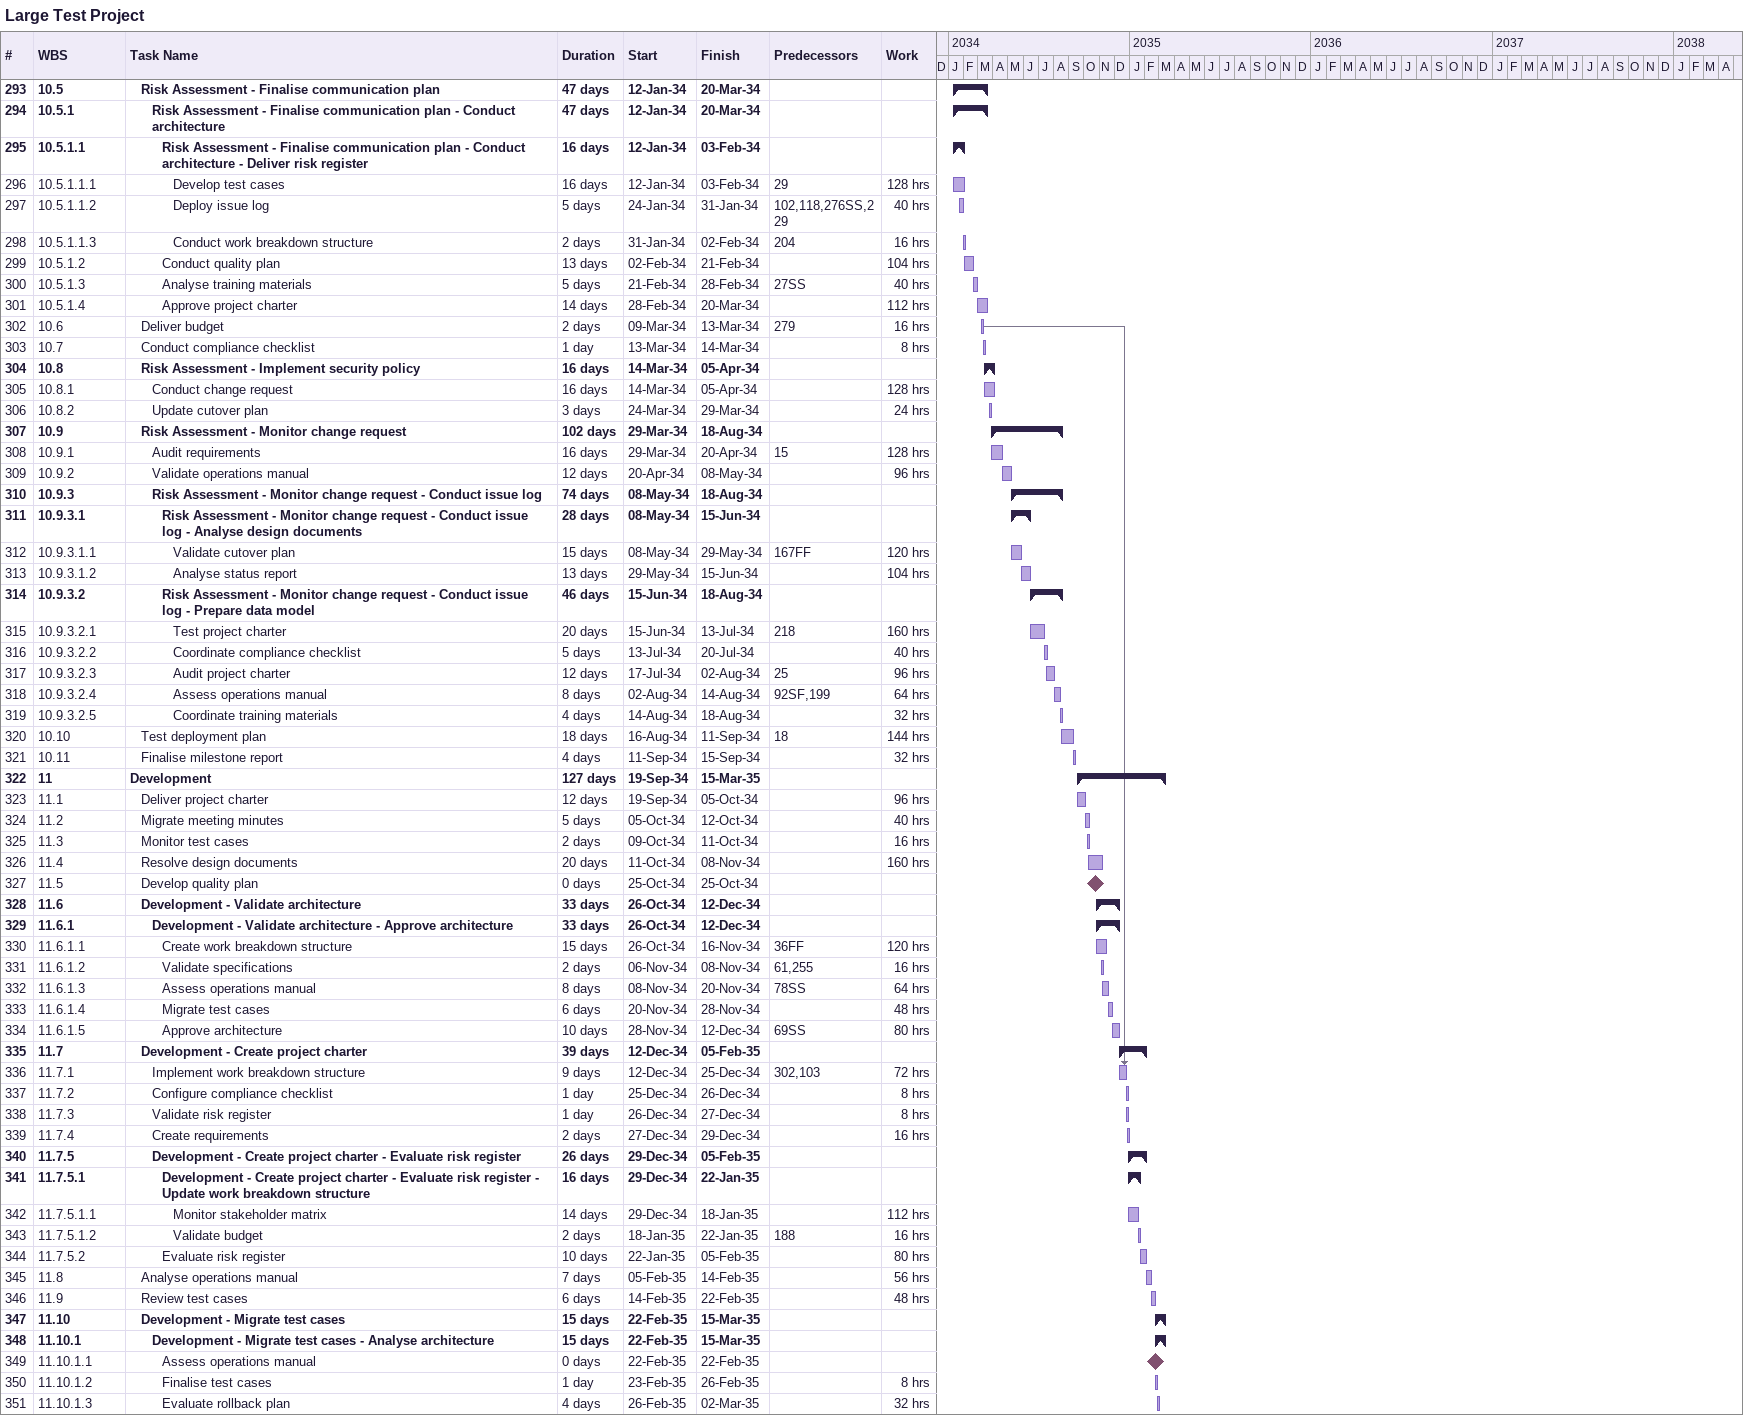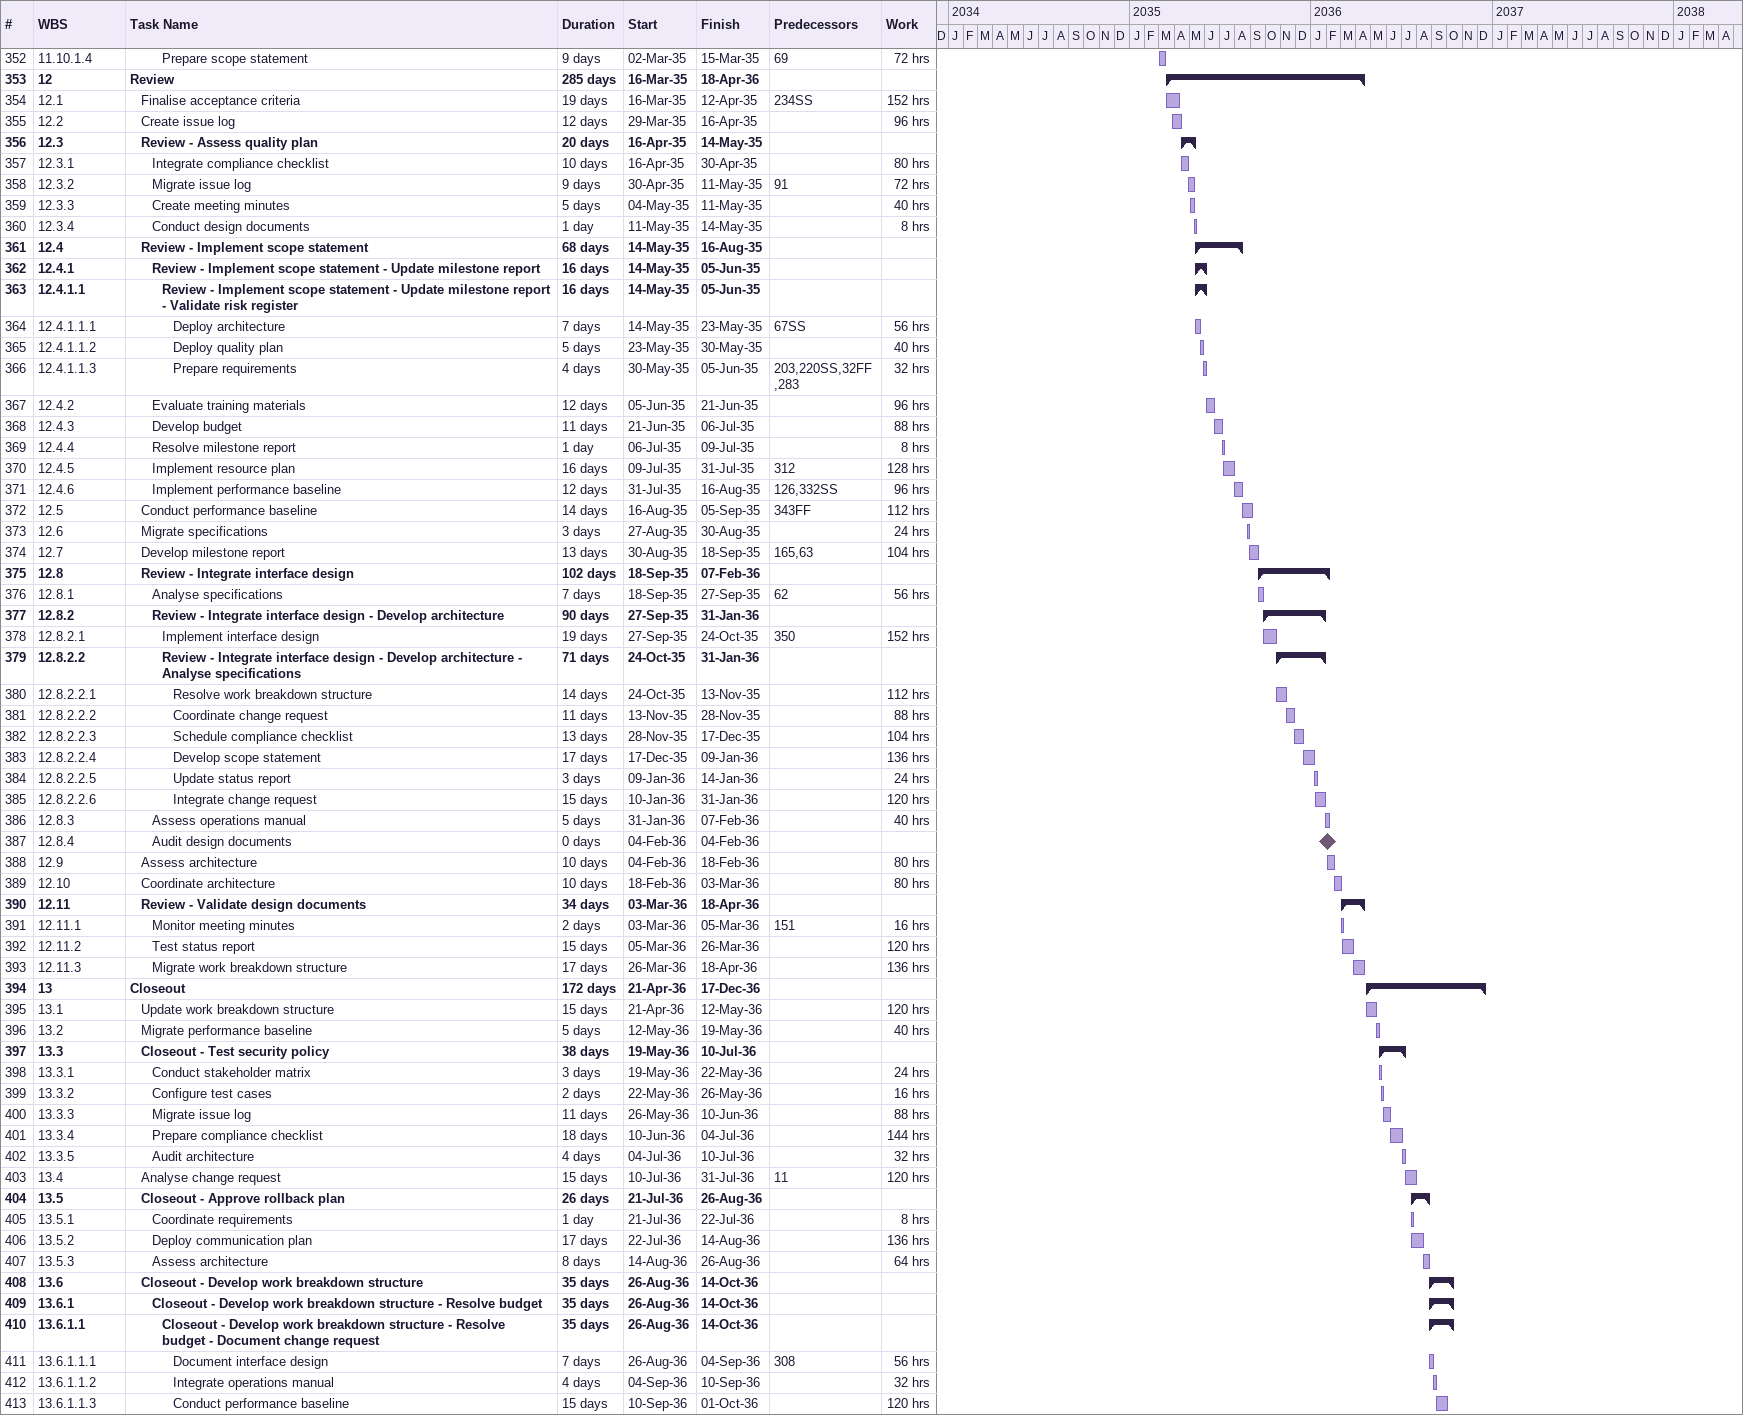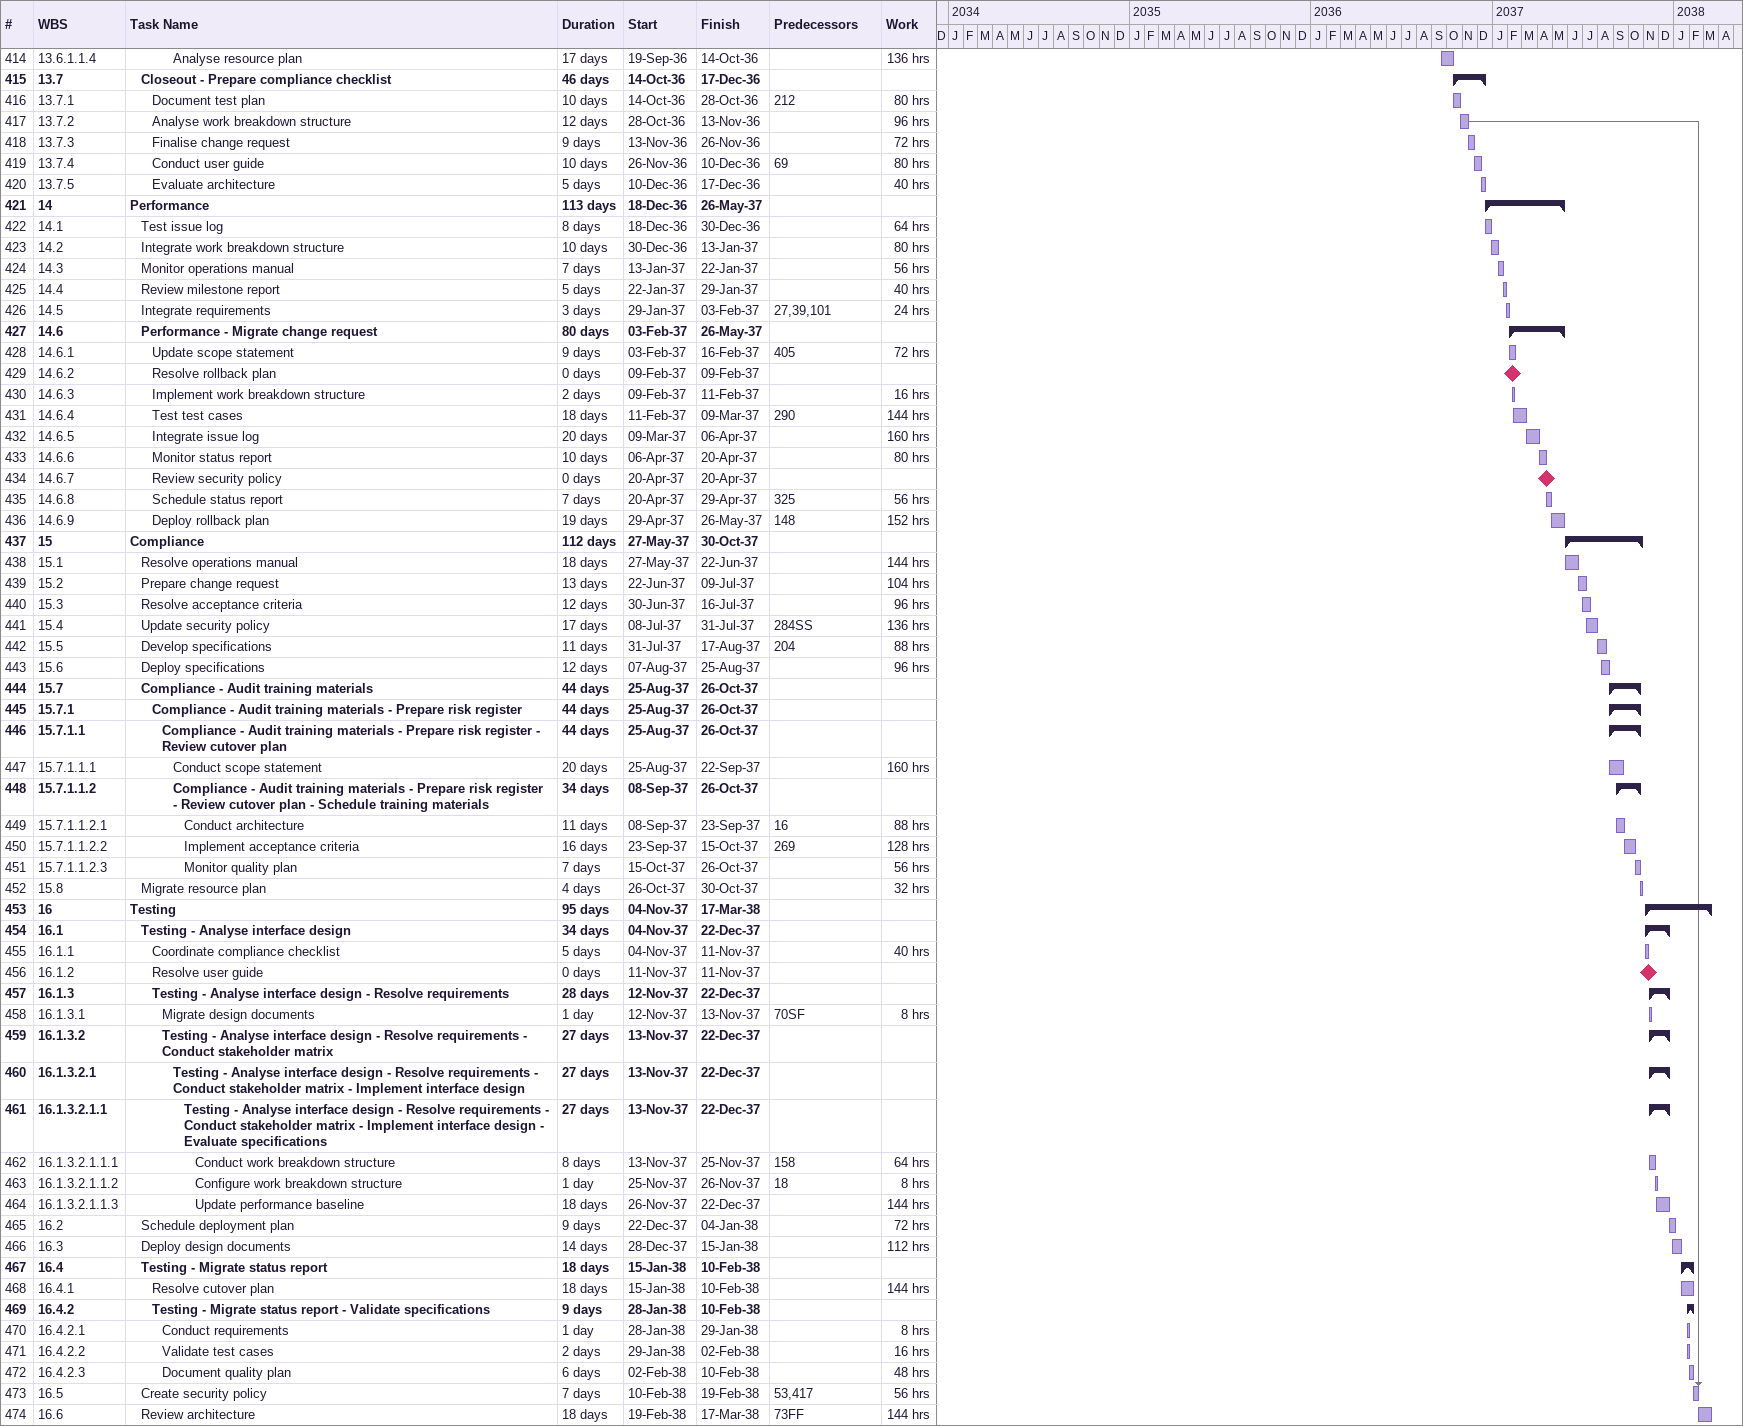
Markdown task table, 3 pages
Large Test Project

| ID | WBS | Task | Duration | Start | Finish | Predecessors | Work (h) |
|---|---|---|---|---|---|---|---|
| 293 | 10.5 | **Risk Assessment - Finalise communication plan** | 47d | 2034-01-12 | 2034-03-20 |  |  |
| 294 | 10.5.1 | **Risk Assessment - Finalise communication plan - Conduct architecture** | 47d | 2034-01-12 | 2034-03-20 |  |  |
| 295 | 10.5.1.1 | **Risk Assessment - Finalise communication plan - Conduct architecture - Deliver risk register** | 16d | 2034-01-12 | 2034-02-03 |  |  |
| 296 | 10.5.1.1.1 | Develop test cases | 16d | 2034-01-12 | 2034-02-03 | 29 | 128 |
| 297 | 10.5.1.1.2 | Deploy issue log | 5d | 2034-01-24 | 2034-01-31 | 102, 118, 276SS, 229 | 40 |
| 298 | 10.5.1.1.3 | Conduct work breakdown structure | 2d | 2034-01-31 | 2034-02-02 | 204 | 16 |
| 299 | 10.5.1.2 | Conduct quality plan | 13d | 2034-02-02 | 2034-02-21 |  | 104 |
| 300 | 10.5.1.3 | Analyse training materials | 5d | 2034-02-21 | 2034-02-28 | 27SS | 40 |
| 301 | 10.5.1.4 | Approve project charter | 14d | 2034-02-28 | 2034-03-20 |  | 112 |
| 302 | 10.6 | Deliver budget | 2d | 2034-03-09 | 2034-03-13 | 279 | 16 |
| 303 | 10.7 | Conduct compliance checklist | 1d | 2034-03-13 | 2034-03-14 |  | 8 |
| 304 | 10.8 | **Risk Assessment - Implement security policy** | 16d | 2034-03-14 | 2034-04-05 |  |  |
| 305 | 10.8.1 | Conduct change request | 16d | 2034-03-14 | 2034-04-05 |  | 128 |
| 306 | 10.8.2 | Update cutover plan | 3d | 2034-03-24 | 2034-03-29 |  | 24 |
| 307 | 10.9 | **Risk Assessment - Monitor change request** | 102d | 2034-03-29 | 2034-08-18 |  |  |
| 308 | 10.9.1 | Audit requirements | 16d | 2034-03-29 | 2034-04-20 | 15 | 128 |
| 309 | 10.9.2 | Validate operations manual | 12d | 2034-04-20 | 2034-05-08 |  | 96 |
| 310 | 10.9.3 | **Risk Assessment - Monitor change request - Conduct issue log** | 74d | 2034-05-08 | 2034-08-18 |  |  |
| 311 | 10.9.3.1 | **Risk Assessment - Monitor change request - Conduct issue log - Analyse design documents** | 28d | 2034-05-08 | 2034-06-15 |  |  |
| 312 | 10.9.3.1.1 | Validate cutover plan | 15d | 2034-05-08 | 2034-05-29 | 167FF | 120 |
| 313 | 10.9.3.1.2 | Analyse status report | 13d | 2034-05-29 | 2034-06-15 |  | 104 |
| 314 | 10.9.3.2 | **Risk Assessment - Monitor change request - Conduct issue log - Prepare data model** | 46d | 2034-06-15 | 2034-08-18 |  |  |
| 315 | 10.9.3.2.1 | Test project charter | 20d | 2034-06-15 | 2034-07-13 | 218 | 160 |
| 316 | 10.9.3.2.2 | Coordinate compliance checklist | 5d | 2034-07-13 | 2034-07-20 |  | 40 |
| 317 | 10.9.3.2.3 | Audit project charter | 12d | 2034-07-17 | 2034-08-02 | 25 | 96 |
| 318 | 10.9.3.2.4 | Assess operations manual | 8d | 2034-08-02 | 2034-08-14 | 92SF, 199 | 64 |
| 319 | 10.9.3.2.5 | Coordinate training materials | 4d | 2034-08-14 | 2034-08-18 |  | 32 |
| 320 | 10.10 | Test deployment plan | 18d | 2034-08-16 | 2034-09-11 | 18 | 144 |
| 321 | 10.11 | Finalise milestone report | 4d | 2034-09-11 | 2034-09-15 |  | 32 |
| 322 | 11 | **Development** | 127d | 2034-09-19 | 2035-03-15 |  |  |
| 323 | 11.1 | Deliver project charter | 12d | 2034-09-19 | 2034-10-05 |  | 96 |
| 324 | 11.2 | Migrate meeting minutes | 5d | 2034-10-05 | 2034-10-12 |  | 40 |
| 325 | 11.3 | Monitor test cases | 2d | 2034-10-09 | 2034-10-11 |  | 16 |
| 326 | 11.4 | Resolve design documents | 20d | 2034-10-11 | 2034-11-08 |  | 160 |
| 327 | 11.5 | Develop quality plan | 0d | 2034-10-25 | 2034-10-25 |  |  |
| 328 | 11.6 | **Development - Validate architecture** | 33d | 2034-10-26 | 2034-12-12 |  |  |
| 329 | 11.6.1 | **Development - Validate architecture - Approve architecture** | 33d | 2034-10-26 | 2034-12-12 |  |  |
| 330 | 11.6.1.1 | Create work breakdown structure | 15d | 2034-10-26 | 2034-11-16 | 36FF | 120 |
| 331 | 11.6.1.2 | Validate specifications | 2d | 2034-11-06 | 2034-11-08 | 61, 255 | 16 |
| 332 | 11.6.1.3 | Assess operations manual | 8d | 2034-11-08 | 2034-11-20 | 78SS | 64 |
| 333 | 11.6.1.4 | Migrate test cases | 6d | 2034-11-20 | 2034-11-28 |  | 48 |
| 334 | 11.6.1.5 | Approve architecture | 10d | 2034-11-28 | 2034-12-12 | 69SS | 80 |
| 335 | 11.7 | **Development - Create project charter** | 39d | 2034-12-12 | 2035-02-05 |  |  |
| 336 | 11.7.1 | Implement work breakdown structure | 9d | 2034-12-12 | 2034-12-25 | 302, 103 | 72 |
| 337 | 11.7.2 | Configure compliance checklist | 1d | 2034-12-25 | 2034-12-26 |  | 8 |
| 338 | 11.7.3 | Validate risk register | 1d | 2034-12-26 | 2034-12-27 |  | 8 |
| 339 | 11.7.4 | Create requirements | 2d | 2034-12-27 | 2034-12-29 |  | 16 |
| 340 | 11.7.5 | **Development - Create project charter - Evaluate risk register** | 26d | 2034-12-29 | 2035-02-05 |  |  |
| 341 | 11.7.5.1 | **Development - Create project charter - Evaluate risk register - Update work breakdown structure** | 16d | 2034-12-29 | 2035-01-22 |  |  |
| 342 | 11.7.5.1.1 | Monitor stakeholder matrix | 14d | 2034-12-29 | 2035-01-18 |  | 112 |
| 343 | 11.7.5.1.2 | Validate budget | 2d | 2035-01-18 | 2035-01-22 | 188 | 16 |
| 344 | 11.7.5.2 | Evaluate risk register | 10d | 2035-01-22 | 2035-02-05 |  | 80 |
| 345 | 11.8 | Analyse operations manual | 7d | 2035-02-05 | 2035-02-14 |  | 56 |
| 346 | 11.9 | Review test cases | 6d | 2035-02-14 | 2035-02-22 |  | 48 |
| 347 | 11.10 | **Development - Migrate test cases** | 15d | 2035-02-22 | 2035-03-15 |  |  |
| 348 | 11.10.1 | **Development - Migrate test cases - Analyse architecture** | 15d | 2035-02-22 | 2035-03-15 |  |  |
| 349 | 11.10.1.1 | Assess operations manual | 0d | 2035-02-22 | 2035-02-22 |  |  |
| 350 | 11.10.1.2 | Finalise test cases | 1d | 2035-02-23 | 2035-02-26 |  | 8 |
| 351 | 11.10.1.3 | Evaluate rollback plan | 4d | 2035-02-26 | 2035-03-02 |  | 32 |
| 352 | 11.10.1.4 | Prepare scope statement | 9d | 2035-03-02 | 2035-03-15 | 69 | 72 |
| 353 | 12 | **Review** | 285d | 2035-03-16 | 2036-04-18 |  |  |
| 354 | 12.1 | Finalise acceptance criteria | 19d | 2035-03-16 | 2035-04-12 | 234SS | 152 |
| 355 | 12.2 | Create issue log | 12d | 2035-03-29 | 2035-04-16 |  | 96 |
| 356 | 12.3 | **Review - Assess quality plan** | 20d | 2035-04-16 | 2035-05-14 |  |  |
| 357 | 12.3.1 | Integrate compliance checklist | 10d | 2035-04-16 | 2035-04-30 |  | 80 |
| 358 | 12.3.2 | Migrate issue log | 9d | 2035-04-30 | 2035-05-11 | 91 | 72 |
| 359 | 12.3.3 | Create meeting minutes | 5d | 2035-05-04 | 2035-05-11 |  | 40 |
| 360 | 12.3.4 | Conduct design documents | 1d | 2035-05-11 | 2035-05-14 |  | 8 |
| 361 | 12.4 | **Review - Implement scope statement** | 68d | 2035-05-14 | 2035-08-16 |  |  |
| 362 | 12.4.1 | **Review - Implement scope statement - Update milestone report** | 16d | 2035-05-14 | 2035-06-05 |  |  |
| 363 | 12.4.1.1 | **Review - Implement scope statement - Update milestone report - Validate risk register** | 16d | 2035-05-14 | 2035-06-05 |  |  |
| 364 | 12.4.1.1.1 | Deploy architecture | 7d | 2035-05-14 | 2035-05-23 | 67SS | 56 |
| 365 | 12.4.1.1.2 | Deploy quality plan | 5d | 2035-05-23 | 2035-05-30 |  | 40 |
| 366 | 12.4.1.1.3 | Prepare requirements | 4d | 2035-05-30 | 2035-06-05 | 203, 220SS, 32FF, 283 | 32 |
| 367 | 12.4.2 | Evaluate training materials | 12d | 2035-06-05 | 2035-06-21 |  | 96 |
| 368 | 12.4.3 | Develop budget | 11d | 2035-06-21 | 2035-07-06 |  | 88 |
| 369 | 12.4.4 | Resolve milestone report | 1d | 2035-07-06 | 2035-07-09 |  | 8 |
| 370 | 12.4.5 | Implement resource plan | 16d | 2035-07-09 | 2035-07-31 | 312 | 128 |
| 371 | 12.4.6 | Implement performance baseline | 12d | 2035-07-31 | 2035-08-16 | 126, 332SS | 96 |
| 372 | 12.5 | Conduct performance baseline | 14d | 2035-08-16 | 2035-09-05 | 343FF | 112 |
| 373 | 12.6 | Migrate specifications | 3d | 2035-08-27 | 2035-08-30 |  | 24 |
| 374 | 12.7 | Develop milestone report | 13d | 2035-08-30 | 2035-09-18 | 165, 63 | 104 |
| 375 | 12.8 | **Review - Integrate interface design** | 102d | 2035-09-18 | 2036-02-07 |  |  |
| 376 | 12.8.1 | Analyse specifications | 7d | 2035-09-18 | 2035-09-27 | 62 | 56 |
| 377 | 12.8.2 | **Review - Integrate interface design - Develop architecture** | 90d | 2035-09-27 | 2036-01-31 |  |  |
| 378 | 12.8.2.1 | Implement interface design | 19d | 2035-09-27 | 2035-10-24 | 350 | 152 |
| 379 | 12.8.2.2 | **Review - Integrate interface design - Develop architecture - Analyse specifications** | 71d | 2035-10-24 | 2036-01-31 |  |  |
| 380 | 12.8.2.2.1 | Resolve work breakdown structure | 14d | 2035-10-24 | 2035-11-13 |  | 112 |
| 381 | 12.8.2.2.2 | Coordinate change request | 11d | 2035-11-13 | 2035-11-28 |  | 88 |
| 382 | 12.8.2.2.3 | Schedule compliance checklist | 13d | 2035-11-28 | 2035-12-17 |  | 104 |
| 383 | 12.8.2.2.4 | Develop scope statement | 17d | 2035-12-17 | 2036-01-09 |  | 136 |
| 384 | 12.8.2.2.5 | Update status report | 3d | 2036-01-09 | 2036-01-14 |  | 24 |
| 385 | 12.8.2.2.6 | Integrate change request | 15d | 2036-01-10 | 2036-01-31 |  | 120 |
| 386 | 12.8.3 | Assess operations manual | 5d | 2036-01-31 | 2036-02-07 |  | 40 |
| 387 | 12.8.4 | Audit design documents | 0d | 2036-02-04 | 2036-02-04 |  |  |
| 388 | 12.9 | Assess architecture | 10d | 2036-02-04 | 2036-02-18 |  | 80 |
| 389 | 12.10 | Coordinate architecture | 10d | 2036-02-18 | 2036-03-03 |  | 80 |
| 390 | 12.11 | **Review - Validate design documents** | 34d | 2036-03-03 | 2036-04-18 |  |  |
| 391 | 12.11.1 | Monitor meeting minutes | 2d | 2036-03-03 | 2036-03-05 | 151 | 16 |
| 392 | 12.11.2 | Test status report | 15d | 2036-03-05 | 2036-03-26 |  | 120 |
| 393 | 12.11.3 | Migrate work breakdown structure | 17d | 2036-03-26 | 2036-04-18 |  | 136 |
| 394 | 13 | **Closeout** | 172d | 2036-04-21 | 2036-12-17 |  |  |
| 395 | 13.1 | Update work breakdown structure | 15d | 2036-04-21 | 2036-05-12 |  | 120 |
| 396 | 13.2 | Migrate performance baseline | 5d | 2036-05-12 | 2036-05-19 |  | 40 |
| 397 | 13.3 | **Closeout - Test security policy** | 38d | 2036-05-19 | 2036-07-10 |  |  |
| 398 | 13.3.1 | Conduct stakeholder matrix | 3d | 2036-05-19 | 2036-05-22 |  | 24 |
| 399 | 13.3.2 | Configure test cases | 2d | 2036-05-22 | 2036-05-26 |  | 16 |
| 400 | 13.3.3 | Migrate issue log | 11d | 2036-05-26 | 2036-06-10 |  | 88 |
| 401 | 13.3.4 | Prepare compliance checklist | 18d | 2036-06-10 | 2036-07-04 |  | 144 |
| 402 | 13.3.5 | Audit architecture | 4d | 2036-07-04 | 2036-07-10 |  | 32 |
| 403 | 13.4 | Analyse change request | 15d | 2036-07-10 | 2036-07-31 | 11 | 120 |
| 404 | 13.5 | **Closeout - Approve rollback plan** | 26d | 2036-07-21 | 2036-08-26 |  |  |
| 405 | 13.5.1 | Coordinate requirements | 1d | 2036-07-21 | 2036-07-22 |  | 8 |
| 406 | 13.5.2 | Deploy communication plan | 17d | 2036-07-22 | 2036-08-14 |  | 136 |
| 407 | 13.5.3 | Assess architecture | 8d | 2036-08-14 | 2036-08-26 |  | 64 |
| 408 | 13.6 | **Closeout - Develop work breakdown structure** | 35d | 2036-08-26 | 2036-10-14 |  |  |
| 409 | 13.6.1 | **Closeout - Develop work breakdown structure - Resolve budget** | 35d | 2036-08-26 | 2036-10-14 |  |  |
| 410 | 13.6.1.1 | **Closeout - Develop work breakdown structure - Resolve budget - Document change request** | 35d | 2036-08-26 | 2036-10-14 |  |  |
| 411 | 13.6.1.1.1 | Document interface design | 7d | 2036-08-26 | 2036-09-04 | 308 | 56 |
| 412 | 13.6.1.1.2 | Integrate operations manual | 4d | 2036-09-04 | 2036-09-10 |  | 32 |
| 413 | 13.6.1.1.3 | Conduct performance baseline | 15d | 2036-09-10 | 2036-10-01 |  | 120 |
| 414 | 13.6.1.1.4 | Analyse resource plan | 17d | 2036-09-19 | 2036-10-14 |  | 136 |
| 415 | 13.7 | **Closeout - Prepare compliance checklist** | 46d | 2036-10-14 | 2036-12-17 |  |  |
| 416 | 13.7.1 | Document test plan | 10d | 2036-10-14 | 2036-10-28 | 212 | 80 |
| 417 | 13.7.2 | Analyse work breakdown structure | 12d | 2036-10-28 | 2036-11-13 |  | 96 |
| 418 | 13.7.3 | Finalise change request | 9d | 2036-11-13 | 2036-11-26 |  | 72 |
| 419 | 13.7.4 | Conduct user guide | 10d | 2036-11-26 | 2036-12-10 | 69 | 80 |
| 420 | 13.7.5 | Evaluate architecture | 5d | 2036-12-10 | 2036-12-17 |  | 40 |
| 421 | 14 | **Performance** | 113d | 2036-12-18 | 2037-05-26 |  |  |
| 422 | 14.1 | Test issue log | 8d | 2036-12-18 | 2036-12-30 |  | 64 |
| 423 | 14.2 | Integrate work breakdown structure | 10d | 2036-12-30 | 2037-01-13 |  | 80 |
| 424 | 14.3 | Monitor operations manual | 7d | 2037-01-13 | 2037-01-22 |  | 56 |
| 425 | 14.4 | Review milestone report | 5d | 2037-01-22 | 2037-01-29 |  | 40 |
| 426 | 14.5 | Integrate requirements | 3d | 2037-01-29 | 2037-02-03 | 27, 39, 101 | 24 |
| 427 | 14.6 | **Performance - Migrate change request** | 80d | 2037-02-03 | 2037-05-26 |  |  |
| 428 | 14.6.1 | Update scope statement | 9d | 2037-02-03 | 2037-02-16 | 405 | 72 |
| 429 | 14.6.2 | Resolve rollback plan | 0d | 2037-02-09 | 2037-02-09 |  |  |
| 430 | 14.6.3 | Implement work breakdown structure | 2d | 2037-02-09 | 2037-02-11 |  | 16 |
| 431 | 14.6.4 | Test test cases | 18d | 2037-02-11 | 2037-03-09 | 290 | 144 |
| 432 | 14.6.5 | Integrate issue log | 20d | 2037-03-09 | 2037-04-06 |  | 160 |
| 433 | 14.6.6 | Monitor status report | 10d | 2037-04-06 | 2037-04-20 |  | 80 |
| 434 | 14.6.7 | Review security policy | 0d | 2037-04-20 | 2037-04-20 |  |  |
| 435 | 14.6.8 | Schedule status report | 7d | 2037-04-20 | 2037-04-29 | 325 | 56 |
| 436 | 14.6.9 | Deploy rollback plan | 19d | 2037-04-29 | 2037-05-26 | 148 | 152 |
| 437 | 15 | **Compliance** | 112d | 2037-05-27 | 2037-10-30 |  |  |
| 438 | 15.1 | Resolve operations manual | 18d | 2037-05-27 | 2037-06-22 |  | 144 |
| 439 | 15.2 | Prepare change request | 13d | 2037-06-22 | 2037-07-09 |  | 104 |
| 440 | 15.3 | Resolve acceptance criteria | 12d | 2037-06-30 | 2037-07-16 |  | 96 |
| 441 | 15.4 | Update security policy | 17d | 2037-07-08 | 2037-07-31 | 284SS | 136 |
| 442 | 15.5 | Develop specifications | 11d | 2037-07-31 | 2037-08-17 | 204 | 88 |
| 443 | 15.6 | Deploy specifications | 12d | 2037-08-07 | 2037-08-25 |  | 96 |
| 444 | 15.7 | **Compliance - Audit training materials** | 44d | 2037-08-25 | 2037-10-26 |  |  |
| 445 | 15.7.1 | **Compliance - Audit training materials - Prepare risk register** | 44d | 2037-08-25 | 2037-10-26 |  |  |
| 446 | 15.7.1.1 | **Compliance - Audit training materials - Prepare risk register - Review cutover plan** | 44d | 2037-08-25 | 2037-10-26 |  |  |
| 447 | 15.7.1.1.1 | Conduct scope statement | 20d | 2037-08-25 | 2037-09-22 |  | 160 |
| 448 | 15.7.1.1.2 | **Compliance - Audit training materials - Prepare risk register - Review cutover plan - Schedule training materials** | 34d | 2037-09-08 | 2037-10-26 |  |  |
| 449 | 15.7.1.1.2.1 | Conduct architecture | 11d | 2037-09-08 | 2037-09-23 | 16 | 88 |
| 450 | 15.7.1.1.2.2 | Implement acceptance criteria | 16d | 2037-09-23 | 2037-10-15 | 269 | 128 |
| 451 | 15.7.1.1.2.3 | Monitor quality plan | 7d | 2037-10-15 | 2037-10-26 |  | 56 |
| 452 | 15.8 | Migrate resource plan | 4d | 2037-10-26 | 2037-10-30 |  | 32 |
| 453 | 16 | **Testing** | 95d | 2037-11-04 | 2038-03-17 |  |  |
| 454 | 16.1 | **Testing - Analyse interface design** | 34d | 2037-11-04 | 2037-12-22 |  |  |
| 455 | 16.1.1 | Coordinate compliance checklist | 5d | 2037-11-04 | 2037-11-11 |  | 40 |
| 456 | 16.1.2 | Resolve user guide | 0d | 2037-11-11 | 2037-11-11 |  |  |
| 457 | 16.1.3 | **Testing - Analyse interface design - Resolve requirements** | 28d | 2037-11-12 | 2037-12-22 |  |  |
| 458 | 16.1.3.1 | Migrate design documents | 1d | 2037-11-12 | 2037-11-13 | 70SF | 8 |
| 459 | 16.1.3.2 | **Testing - Analyse interface design - Resolve requirements - Conduct stakeholder matrix** | 27d | 2037-11-13 | 2037-12-22 |  |  |
| 460 | 16.1.3.2.1 | **Testing - Analyse interface design - Resolve requirements - Conduct stakeholder matrix - Implement interface design** | 27d | 2037-11-13 | 2037-12-22 |  |  |
| 461 | 16.1.3.2.1.1 | **Testing - Analyse interface design - Resolve requirements - Conduct stakeholder matrix - Implement interface design - Evaluate specifications** | 27d | 2037-11-13 | 2037-12-22 |  |  |
| 462 | 16.1.3.2.1.1.1 | Conduct work breakdown structure | 8d | 2037-11-13 | 2037-11-25 | 158 | 64 |
| 463 | 16.1.3.2.1.1.2 | Configure work breakdown structure | 1d | 2037-11-25 | 2037-11-26 | 18 | 8 |
| 464 | 16.1.3.2.1.1.3 | Update performance baseline | 18d | 2037-11-26 | 2037-12-22 |  | 144 |
| 465 | 16.2 | Schedule deployment plan | 9d | 2037-12-22 | 2038-01-04 |  | 72 |
| 466 | 16.3 | Deploy design documents | 14d | 2037-12-28 | 2038-01-15 |  | 112 |
| 467 | 16.4 | **Testing - Migrate status report** | 18d | 2038-01-15 | 2038-02-10 |  |  |
| 468 | 16.4.1 | Resolve cutover plan | 18d | 2038-01-15 | 2038-02-10 |  | 144 |
| 469 | 16.4.2 | **Testing - Migrate status report - Validate specifications** | 9d | 2038-01-28 | 2038-02-10 |  |  |
| 470 | 16.4.2.1 | Conduct requirements | 1d | 2038-01-28 | 2038-01-29 |  | 8 |
| 471 | 16.4.2.2 | Validate test cases | 2d | 2038-01-29 | 2038-02-02 |  | 16 |
| 472 | 16.4.2.3 | Document quality plan | 6d | 2038-02-02 | 2038-02-10 |  | 48 |
| 473 | 16.5 | Create security policy | 7d | 2038-02-10 | 2038-02-19 | 53, 417 | 56 |
| 474 | 16.6 | Review architecture | 18d | 2038-02-19 | 2038-03-17 | 73FF | 144 |
